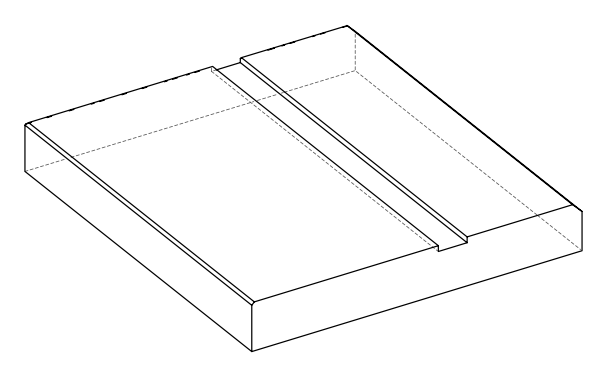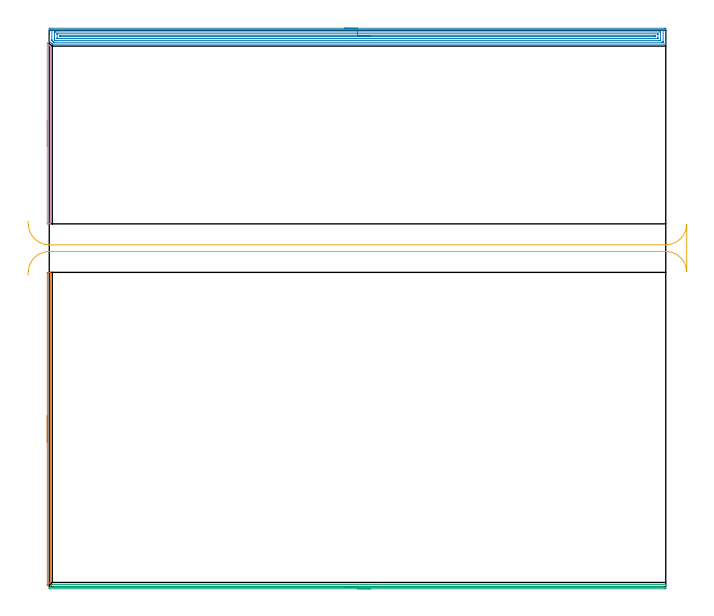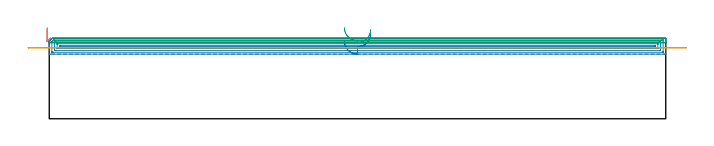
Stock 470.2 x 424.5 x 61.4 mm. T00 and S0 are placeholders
(PLAN: 5 operations, 1 tool changes, 32.1 min)
(1 AREA_MILL | FG_CHAMFER_SURFACE | UGT0205_001 | 2.06 min | 635 mm3)
(2 AREA_MILL_1 | FG_CHAMFER_SURFACE_1 | UGT0205_001 | 19 min | 34407 mm3)
(3 AREA_MILL_2 | FG_CHAMFER_SURFACE_2 | UGT0205_001 | 7.65 min | 2556 mm3)
(4 AREA_MILL_3 | FG_CHAMFER_SURFACE_3 | UGT0205_001 | 1.25 min | 379 mm3)
(5 MILL_RECTANGULAR_SLOT | SLOT_RECTANGULAR | UGT0201_004 | Follow Part, ap 8, ae 75% | 2.17 min | 126997 mm3)
(TOOL UGT0205_001 | Chamfer Mill 20 x 3 x 45 deg. | D20 FL50 Z2)
(TOOL UGT0201_004 | End Mill 32 mm | D32 FL53 Z6)
(OP 1 AREA_MILL)
G17 G21 G94 G90
T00 M6
G54
G17 G0 G90 X-1.5 Y110.4 S1061 M3
G43 Z71.4 H0
Z69.1
G94 G1 Y110.438 Z68.228 F250.
Y110.552 Z67.363
Y110.741 Z66.512
Y111.003 Z65.68
Y111.337 Z64.874
Y111.74 Z64.1
Y112.209 Z63.364
Y112.74 Z62.672
Y113.329 Z62.029
Y113.972 Z61.44
Y114.664 Z60.908
Y115.4 Z60.44
Y116.174 Z60.037
Y116.98 Z59.703
Y117.812 Z59.441
Y118.664 Z59.252
Y119.528 Z59.138
Y120.4 Z59.1
Y239.185
X-1.498 Y239.488 Z59.102
X-1.493 Y239.772 Z59.104
X-1.491 Y239.796 Z59.105
X-1.219 Y239.8 Z59.377
X-0.677 Z59.918
X-0.35 Z60.244
X0.589 Z61.188
X0.696 Y239.796 Z61.288
X0.797 Y239.79 Z61.388
X0.8 Y239.632 Z61.4
Y3.398
X0.803 Y3.313 Z61.396
X0.763 Y3.265 Z61.359
X0.628 Y3.128 Z61.227
X-1.448 Y1.051 Z59.15
X-1.493 Y1.018 Z59.104
X-1.495 Y1.027 Z59.103
X-1.499 Y1.08 Z59.099
X-1.5 Y120.4 Z59.1
Y121.272 Z59.138
Y122.137 Z59.252
Y122.988 Z59.441
Y123.82 Z59.703
Y124.626 Z60.037
Y125.4 Z60.44
Y126.136 Z60.908
Y126.828 Z61.44
Y127.471 Z62.029
Y128.06 Z62.672
Y128.592 Z63.364
Y129.06 Z64.1
Y129.463 Z64.874
Y129.797 Z65.68
Y130.059 Z66.512
Y130.248 Z67.363
Y130.362 Z68.228
Y130.4 Z69.1
G0 Z71.4
M5
M2
(OP 2 AREA_MILL_1)
G17 G21 G94 G90
T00 M6
G54
G17 G0 G90 X225.1 Y426. S1061 M3
G43 Z71.4 H0
Z59.3
G94 G1 X225.138 Z58.428 F250.
X225.252 Z57.563
X225.441 Z56.712
X225.703 Z55.88
X226.037 Z55.074
X226.44 Z54.3
X226.908 Z53.564
X227.44 Z52.872
X228.029 Z52.229
X228.672 Z51.64
X229.364 Z51.108
X230.1 Z50.64
X230.874 Z50.237
X231.68 Z49.903
X232.512 Z49.641
X233.364 Z49.452
X234.228 Z49.338
X235.1 Z49.3
X469.583
X470.112 Y425.995 Z49.303
X470.19 Y425.992 Z49.306
X470.2 Y425.909 Z49.389
Y416.887 Z58.407
Y416.346 Z58.951
Y416.012 Z59.284
Y415.471 Z59.825
Y415.137 Z60.158
Y414.47 Z60.829
Y414.176 Z61.124
X470.197 Y414.036 Z61.257
X470.19 Y413.902 Z61.388
X470.03 Y413.9 Z61.4
X2.403
X2.305 Y413.904 Z61.389
X2.239 Y413.959 Z61.337
X1.957 Y414.243 Z61.056
X0.152 Y416.047 Z59.252
X0.01 Y416.198 Z59.094
X0.001 Y416.343 Z58.95
X0. Y416.679 Z58.62
Y417.095 Z58.204
Y417.762 Z57.533
Y418.971 Z56.326
Y419.512 Z55.782
Y420.117 Z55.179
Y425.638 Z49.659
X0.003 Y425.912 Z49.385
X0.01 Y425.992 Z49.305
X0.092 Y425.999 Z49.299
X0.617 Y426. Z49.3
X235.1
Y424.586 Z50.714
X467.797 Y424.585 Z50.715
X467.979 Y424.584 Z50.716
X468.147 Y424.581 Z50.719
X468.182 Y424.579 Z50.721
X468.19 Y424.559 Z50.741
X468.193 Y424.529 Z50.771
X468.199 Y424.369 Z50.931
Y415.618 Z59.682
X468.197 Y415.485 Z59.815
X468.192 Y415.38 Z59.92
X468.188 Y415.321 Z59.979
X468.152 Y415.32 Z59.98
X467.797 Y415.316 Z59.984
X467.615 Y415.315 Z59.985
X466.903 Y415.314 Z59.986
X3.653 Y415.315 Z59.985
X3.475 Y415.316 Z59.984
X3.386 Y415.319 Z59.981
X3.346 Y415.321 Z59.979
X3.297 Y415.362 Z59.938
X2.639 Y416.012 Z59.288
X2.403 Y416.248 Z59.052
X2.086 Y416.573 Z58.727
X2.01 Y416.652 Z58.648
X2.006 Y416.756 Z58.544
X2.003 Y416.887 Z58.413
X2. Y417.282 Z58.018
Y424.283 Z51.017
X2.003 Y424.415 Z50.885
X2.008 Y424.52 Z50.78
X2.012 Y424.579 Z50.721
X2.048 Y424.58 Z50.72
X2.403 Y424.584 Z50.716
X2.585 Y424.585 Z50.715
X3.297 Y424.586 Z50.714
X235.1
Y423.172 Z52.128
X465.848 Y423.171 Z52.129
X466.01 Y423.17 Z52.13
X466.171 Y423.166 Z52.134
X466.186 Y423.165 Z52.135
X466.19 Y423.156 Z52.144
X466.196 Y423.124 Z52.176
X466.199 Y423.075 Z52.225
X466.2 Y417.576 Z57.724
X466.198 Y416.887 Z58.413
X466.195 Y416.794 Z58.506
X466.19 Y416.749 Z58.551
X466.187 Y416.735 Z58.565
X466.167 Y416.733 Z58.567
X466.01 Y416.731 Z58.569
X465.279 Y416.729 Z58.571
X465.117 Y416.728 Z58.572
X5.083 Y416.729 Z58.571
X4.385 Y416.735 Z58.565
X4.326 Y416.785 Z58.515
X4.213 Y416.887 Z58.413
X4.19 Y416.909 Z58.391
X4.084 Y417.019 Z58.281
X4.033 Y417.074 Z58.226
X4.01 Y417.101 Z58.199
X4.007 Y417.204 Z58.096
X4.002 Y417.576 Z57.724
X4. Y417.762 Z57.538
Y417.948 Z57.352
Y422.324 Z52.976
X4.002 Y423.013 Z52.287
X4.004 Y423.106 Z52.194
X4.01 Y423.151 Z52.149
X4.013 Y423.165 Z52.135
X4.033 Y423.167 Z52.133
X4.19 Y423.169 Z52.131
X4.921 Y423.171 Z52.129
X5.083 Y423.172 Z52.128
X235.1
Y421.757 Z53.543
X464.06
X464.116 Y421.756 Z53.544
X464.174 Y421.753 Z53.547
X464.189 Y421.751 Z53.549
X464.192 Y421.733 Z53.567
X464.195 Y421.684 Z53.616
X464.2 Y421.286 Z54.014
Y418.637 Z56.663
X464.197 Y418.211 Z57.089
X464.193 Y418.159 Z57.141
X464.19 Y418.151 Z57.149
X464.179 Y418.148 Z57.152
X464.138 Y418.145 Z57.155
X464.004 Y418.143 Z57.157
X463.835
X6.14
X6.084 Y418.144 Z57.156
X6.026 Y418.147 Z57.153
X6.011 Y418.149 Z57.151
X6.008 Y418.167 Z57.133
X6.005 Y418.216 Z57.084
X6. Y418.614 Z56.686
Y421.263 Z54.037
X6.003 Y421.689 Z53.611
X6.007 Y421.741 Z53.559
X6.01 Y421.749 Z53.551
X6.021 Y421.752 Z53.548
X6.062 Y421.755 Z53.545
X6.196 Y421.757 Z53.543
X6.365
X235.1
Y420.343 Z54.957
X461.589
X461.978 Y420.341 Z54.959
X462.171 Y420.338 Z54.962
X462.188 Y420.336 Z54.964
X462.192 Y420.323 Z54.977
X462.197 Y420.287 Z55.013
X462.199 Y420.237 Z55.063
Y419.745 Z55.555
X462.195 Y419.629 Z55.671
X462.191 Y419.584 Z55.716
X462.187 Y419.564 Z55.736
X462.145 Y419.562 Z55.738
X461.945 Y419.559 Z55.741
X461.544 Y419.557 Z55.743
X461.498
X8.611
X8.222 Y419.559 Z55.741
X8.029 Y419.562 Z55.738
X8.012 Y419.564 Z55.736
X8.008 Y419.577 Z55.723
X8.003 Y419.613 Z55.687
X8.002 Y419.663 Z55.637
X8.009 Y420.146 Z55.154
X8.023 Y420.336 Z54.964
X8.656 Y420.343 Z54.957
X235.1
X235.972 Z54.995
X236.836 Z55.109
X237.688 Z55.298
X238.52 Z55.56
X239.326 Z55.894
X240.1 Z56.297
X240.836 Z56.765
X241.528 Z57.296
X242.171 Z57.886
X242.76 Z58.529
X243.292 Z59.221
X243.76 Z59.957
X244.163 Z60.731
X244.497 Z61.537
X244.759 Z62.369
X244.948 Z63.22
X245.062 Z64.085
X245.1 Z64.957
G0 Z71.4
M5
M2
(OP 3 AREA_MILL_2)
G17 G21 G94 G90
T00 M6
G54
G17 G0 G90 X245.1 Y-1.5 S1061 M3
G43 Z71.4 H0
Z68.1
G94 G1 X245.062 Z67.228 F250.
X244.948 Z66.363
X244.759 Z65.512
X244.497 Z64.68
X244.163 Z63.874
X243.76 Z63.1
X243.292 Z62.364
X242.76 Z61.672
X242.171 Z61.029
X241.528 Z60.439
X240.836 Z59.908
X240.1 Z59.44
X239.326 Z59.037
X238.52 Z58.703
X237.688 Z58.441
X236.836 Z58.252
X235.972 Z58.138
X235.1 Z58.1
X0.004 Z58.099
X0.003 Y-1.498 Z58.101
X0. Y-1.483 Z58.116
X-0.002 Y-1.384 Z58.215
X-0.01 Y-1.16 Z58.439
X-0.024 Y-0.724 Z58.875
X-0.027 Y-0.614 Z58.984
X-0.02 Y-0.55 Z59.045
X0.051 Y-0.463 Z59.136
X0.174 Y-0.331 Z59.268
X2.068 Y1.567 Z61.167
X2.267 Y1.765 Z61.361
X2.306 Y1.795 Z61.39
X2.374 Y1.8 Z61.4
X470.029
X470.19 Y1.797 Z61.388
X470.197 Y1.672 Z61.265
X470.2 Y1.54 Z61.139
Y1.256 Z60.855
Y0.587 Z60.181
Y-0.621 Z58.976
X470.194 Y-1.16 Z58.434
X470.19 Y-1.492 Z58.103
X469.926 Y-1.496 Z58.101
X469.582 Y-1.5 Z58.1
X235.1
Y-0.086 Z59.514
X3.714
X3.267 Y-0.084 Z59.516
X3.058 Y-0.083 Z59.517
X2.905 Y-0.079 Z59.521
X2.969 Y0.005 Z59.605
X3.085 Y0.126 Z59.726
X3.267 Y0.313 Z59.913
X3.326 Y0.364 Z59.964
X3.345 Y0.379 Z59.979
X3.367 Y0.381 Z59.981
X3.475 Y0.384 Z59.984
X3.955 Y0.386 Z59.986
X4.161
X468.002 Y0.385 Z59.985
X468.147 Y0.383 Z59.983
X468.181 Y0.381 Z59.981
X468.19 Y0.378 Z59.978
X468.194 Y0.369 Z59.969
X468.197 Y0.339 Z59.939
X468.199 Y0.193 Z59.793
X468.192 Y-0.047 Z59.553
X468.191 Y-0.071 Z59.529
X468.156 Y-0.079 Z59.521
X468.037 Y-0.082 Z59.518
X467.796 Y-0.085 Z59.515
X467.59 Y-0.086 Z59.514
X467.385
X235.1
X234.228 Z59.552
X233.363 Z59.666
X232.512 Z59.855
X231.68 Z60.117
X230.874 Z60.451
X230.1 Z60.854
X229.364 Z61.323
X228.672 Z61.854
X228.029 Z62.443
X227.44 Z63.086
X226.908 Z63.778
X226.44 Z64.514
X226.037 Z65.288
X225.703 Z66.094
X225.441 Z66.926
X225.252 Z67.778
X225.138 Z68.643
X225.1 Z69.514
G0 Z71.4
M5
M2
(OP 4 AREA_MILL_3)
G17 G21 G94 G90
T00 M6
G54
G17 G0 G90 X-1.5 Y335.75 S1061 M3
G43 Z71.4 H0
Z69.1
G94 G1 Y335.788 Z68.228 F250.
Y335.902 Z67.364
Y336.091 Z66.512
Y336.353 Z65.68
Y336.687 Z64.874
Y337.09 Z64.1
Y337.558 Z63.364
Y338.09 Z62.672
Y338.679 Z62.029
Y339.322 Z61.44
Y340.014 Z60.908
Y340.75 Z60.44
Y341.524 Z60.037
Y342.33 Z59.703
Y343.162 Z59.441
Y344.014 Z59.252
Y344.878 Z59.138
Y345.75 Z59.1
X-1.499 Y414.616 Z59.099
X-1.495 Y414.672 Z59.103
X-1.493 Y414.682 Z59.104
X-1.445 Y414.646 Z59.153
X0.625 Y412.575 Z61.224
X0.762 Y412.436 Z61.358
X0.796 Y412.395 Z61.389
X0.8 Y412.297 Z61.4
Y276.966
X0.805 Y276.81 Z61.395
X0.695 Y276.803 Z61.287
X0.586 Y276.8 Z61.186
X0.312 Z60.911
X-0.35 Z60.245
X-1.219 Y276.801 Z59.377
X-1.491 Y276.804 Z59.105
X-1.493 Y276.829 Z59.104
X-1.5 Y277.114 Z59.1
Y345.75
Y346.622 Z59.138
Y347.486 Z59.252
Y348.338 Z59.441
Y349.17 Z59.703
Y349.976 Z60.037
Y350.75 Z60.44
Y351.486 Z60.908
Y352.178 Z61.44
Y352.821 Z62.029
Y353.41 Z62.672
Y353.942 Z63.364
Y354.41 Z64.1
Y354.813 Z64.874
Y355.147 Z65.68
Y355.409 Z66.512
Y355.598 Z67.364
Y355.712 Z68.228
Y355.75 Z69.1
G0 Z71.4
M5
M2
(OP 5 MILL_RECTANGULAR_SLOT)
G17 G21 G94 G90
T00 M6
G54
G17 G0 G90 X-16.154 Y237.785 S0 M3
G43 Z71.4 H0
Z54.1
G94 G1 X-15.97 Y240.779 F250.
G2 X0. Y255.8 R16. F500.
G1 X470.2
G2 X486.19 Y240.366 R16.
G1 Y276.234
G2 X470.2 Y260.8 R16.
G1 X0.
G2 X-15.97 Y275.821 R16.
G1 X-16.154 Y278.815 F250.
G0 Z71.4
M5
M2
